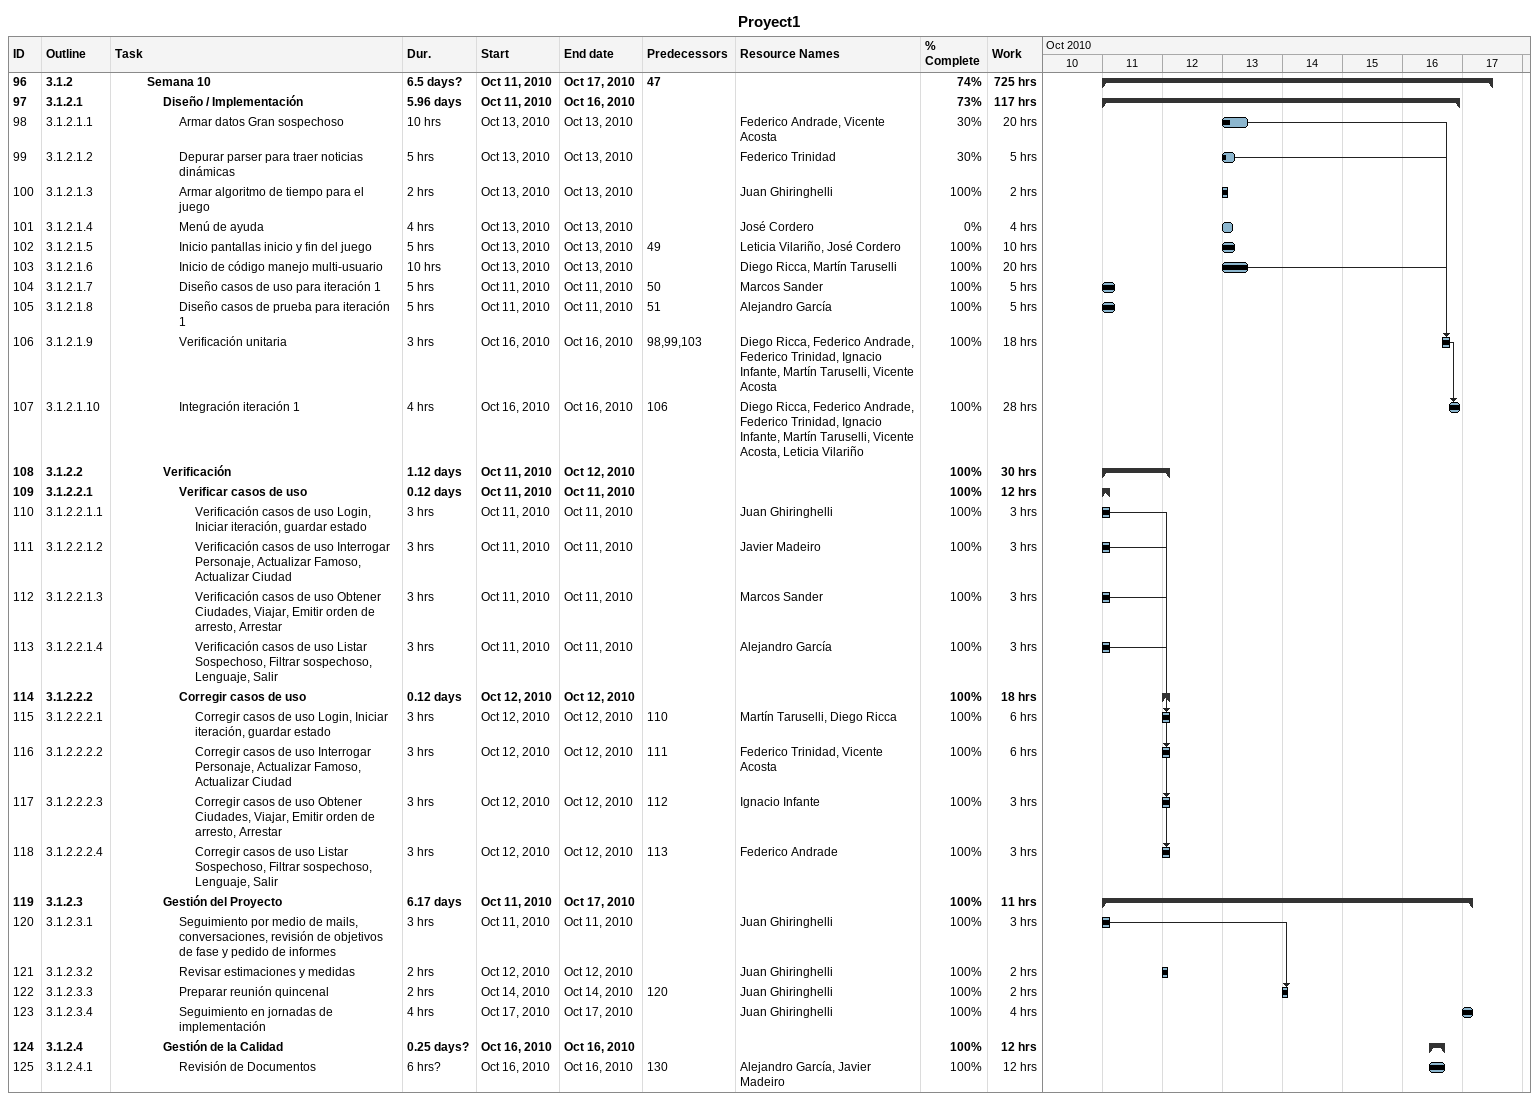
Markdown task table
Proyect1

| ID | WBS | Task | Duration | Start | Finish | Predecessors | Resources | % complete | Work (h) |
|---|---|---|---|---|---|---|---|---|---|
| 96 | 3.1.2 | **Semana 10** | 6.5d? | 2010-10-11 | 2010-10-17 | 47 |  | 74 | 725 |
| 97 | 3.1.2.1 | **Diseño / Implementación** | 5.96d | 2010-10-11 | 2010-10-16 |  |  | 73 | 117 |
| 98 | 3.1.2.1.1 | Armar datos Gran sospechoso | 10h | 2010-10-13 | 2010-10-13 |  | Federico Andrade, Vicente Acosta | 30 | 20 |
| 99 | 3.1.2.1.2 | Depurar parser para traer noticias dinámicas | 5h | 2010-10-13 | 2010-10-13 |  | Federico Trinidad | 30 | 5 |
| 100 | 3.1.2.1.3 | Armar algoritmo de tiempo para el juego | 2h | 2010-10-13 | 2010-10-13 |  | Juan Ghiringhelli | 100 | 2 |
| 101 | 3.1.2.1.4 | Menú de ayuda | 4h | 2010-10-13 | 2010-10-13 |  | José Cordero | 0 | 4 |
| 102 | 3.1.2.1.5 | Inicio pantallas inicio y fin del juego | 5h | 2010-10-13 | 2010-10-13 | 49 | Leticia Vilariño, José Cordero | 100 | 10 |
| 103 | 3.1.2.1.6 | Inicio de código manejo multi-usuario | 10h | 2010-10-13 | 2010-10-13 |  | Diego Ricca, Martín Taruselli | 100 | 20 |
| 104 | 3.1.2.1.7 | Diseño casos de uso para iteración 1 | 5h | 2010-10-11 | 2010-10-11 | 50 | Marcos Sander | 100 | 5 |
| 105 | 3.1.2.1.8 | Diseño casos de prueba para iteración 1 | 5h | 2010-10-11 | 2010-10-11 | 51 | Alejandro García | 100 | 5 |
| 106 | 3.1.2.1.9 | Verificación unitaria | 3h | 2010-10-16 | 2010-10-16 | 98, 99, 103 | Diego Ricca, Federico Andrade, Federico Trinidad, Ignacio Infante, Martín Taruselli, Vicente Acosta | 100 | 18 |
| 107 | 3.1.2.1.10 | Integración iteración 1 | 4h | 2010-10-16 | 2010-10-16 | 106 | Diego Ricca, Federico Andrade, Federico Trinidad, Ignacio Infante, Martín Taruselli, Vicente Acosta, Leticia Vilariño | 100 | 28 |
| 108 | 3.1.2.2 | **Verificación** | 1.12d | 2010-10-11 | 2010-10-12 |  |  | 100 | 30 |
| 109 | 3.1.2.2.1 | **Verificar casos de uso** | 0.12d | 2010-10-11 | 2010-10-11 |  |  | 100 | 12 |
| 110 | 3.1.2.2.1.1 | Verificación casos de uso Login, Iniciar iteración, guardar estado | 3h | 2010-10-11 | 2010-10-11 |  | Juan Ghiringhelli | 100 | 3 |
| 111 | 3.1.2.2.1.2 | Verificación casos de uso Interrogar Personaje, Actualizar Famoso, Actualizar Ciudad | 3h | 2010-10-11 | 2010-10-11 |  | Javier Madeiro | 100 | 3 |
| 112 | 3.1.2.2.1.3 | Verificación casos de uso Obtener Ciudades, Viajar, Emitir orden de arresto, Arrestar | 3h | 2010-10-11 | 2010-10-11 |  | Marcos Sander | 100 | 3 |
| 113 | 3.1.2.2.1.4 | Verificación casos de uso Listar Sospechoso, Filtrar sospechoso, Lenguaje, Salir | 3h | 2010-10-11 | 2010-10-11 |  | Alejandro García | 100 | 3 |
| 114 | 3.1.2.2.2 | **Corregir casos de uso** | 0.12d | 2010-10-12 | 2010-10-12 |  |  | 100 | 18 |
| 115 | 3.1.2.2.2.1 | Corregir casos de uso Login, Iniciar iteración, guardar estado | 3h | 2010-10-12 | 2010-10-12 | 110 | Martín Taruselli, Diego Ricca | 100 | 6 |
| 116 | 3.1.2.2.2.2 | Corregir casos de uso Interrogar Personaje, Actualizar Famoso, Actualizar Ciudad | 3h | 2010-10-12 | 2010-10-12 | 111 | Federico Trinidad, Vicente Acosta | 100 | 6 |
| 117 | 3.1.2.2.2.3 | Corregir casos de uso Obtener Ciudades, Viajar, Emitir orden de arresto, Arrestar | 3h | 2010-10-12 | 2010-10-12 | 112 | Ignacio Infante | 100 | 3 |
| 118 | 3.1.2.2.2.4 | Corregir casos de uso Listar Sospechoso, Filtrar sospechoso, Lenguaje, Salir | 3h | 2010-10-12 | 2010-10-12 | 113 | Federico Andrade | 100 | 3 |
| 119 | 3.1.2.3 | **Gestión del Proyecto** | 6.17d | 2010-10-11 | 2010-10-17 |  |  | 100 | 11 |
| 120 | 3.1.2.3.1 | Seguimiento por medio de mails, conversaciones, revisión de objetivos de fase y pedido de informes | 3h | 2010-10-11 | 2010-10-11 |  | Juan Ghiringhelli | 100 | 3 |
| 121 | 3.1.2.3.2 | Revisar estimaciones y medidas | 2h | 2010-10-12 | 2010-10-12 |  | Juan Ghiringhelli | 100 | 2 |
| 122 | 3.1.2.3.3 | Preparar reunión quincenal | 2h | 2010-10-14 | 2010-10-14 | 120 | Juan Ghiringhelli | 100 | 2 |
| 123 | 3.1.2.3.4 | Seguimiento en jornadas de implementación | 4h | 2010-10-17 | 2010-10-17 |  | Juan Ghiringhelli | 100 | 4 |
| 124 | 3.1.2.4 | **Gestión de la Calidad** | 0.25d? | 2010-10-16 | 2010-10-16 |  |  | 100 | 12 |
| 125 | 3.1.2.4.1 | Revisión de Documentos | 6h? | 2010-10-16 | 2010-10-16 | 130 | Alejandro García, Javier Madeiro | 100 | 12 |
